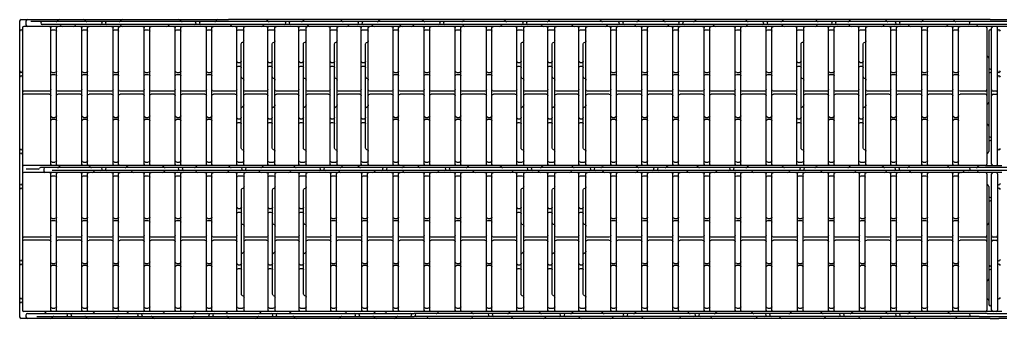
# Model space of a CAD drawing. Header units: millimetres. Extents: x -12841 to 656159, y 16990 to 119390.
# Drawn here: x -12841 to 323659, y 16990 to 119390 of the extents above; entities that cross this region are included whole.
import ezdxf

# ---------------------------------------------------------------- set-up
doc = ezdxf.new("R2010")
doc.units = ezdxf.units.MM
doc.layers.add('Rail_H4822(Lower)', color=7, linetype='Continuous')

# ---------------------------------------------------------------- blocks, each defined once
blk = doc.blocks.new('A$C31676947')
at = {"layer": 'Rail_H4822(Lower)'}
for p, q in [((500, 47250), (500, 500)), ((2420, 47250), (2420, 500)), ((1000, 46570), (1920, 46570)), ((1000, 31870), (1920, 31870)), ((1000, 31220), (1920, 31220)), ((1000, 16520), (1920, 16520)), ((1000, 15870), (1920, 15870)), ((1000, 1180), (1920, 1180))]:
    blk.add_line(p, q, dxfattribs=at)
for centre, start, end in [((0, 47250), 0, 90), ((2920, 47250), 90, 180), ((1000, 46070), 90, 180), ((1920, 46070), 0, 90), ((1000, 32370), 180, 270), ((1000, 30720), 90, 180), ((1920, 32370), 270, 0), ((1920, 30720), 0, 90), ((0, 23700), 270, 0), ((2920, 23700), 180, 270), ((0, 21700), 0, 90), ((2920, 21700), 90, 180), ((1000, 17020), 180, 270), ((1920, 17020), 270, 0), ((1000, 15370), 90, 180), ((1920, 15370), 0, 90), ((0, 500), 270, 0), ((1000, 1680), 180, 270), ((1920, 1680), 270, 0), ((2920, 500), 180, 270)]:
    blk.add_arc(centre, 500, start, end, dxfattribs=at)
blk = doc.blocks.new('A$Ca08771bd')
at = {"layer": 'Rail_H4822(Lower)'}
for p, q in [((500, 47250), (500, 500)), ((2920, 47250), (2920, 500)), ((1000, 46570), (2420, 46570)), ((2000, 41745), (2000, 6005)), ((2290, 42199), (2630, 42357)), ((1000, 32935), (1500, 32935)), ((1500, 31785), (1000, 31785)), ((2300, 27664), (2620, 27480)), ((2300, 17736), (2620, 17920)), ((1000, 13615), (1500, 13615)), ((1500, 12465), (1000, 12465)), ((2290, 5552), (2630, 5394)), ((1000, 1180), (2420, 1180))]:
    blk.add_line(p, q, dxfattribs=at)
for centre, radius, start, end in [((0, 47250), 500, 0, 90), ((3420, 47250), 500, 90, 180), ((1000, 46070), 500, 90, 180), ((2420, 46070), 500, 0, 90), ((2500, 41745), 500, 114.88821, 180), ((2420, 42811), 500, 294.88821, 0), ((1000, 33435), 500, 180, 270), ((1000, 31285), 500, 90, 180), ((1500, 33435), 500, 270, 0), ((1500, 31285), 500, 0, 90), ((2600, 28184), 600, 180, 240), ((2320, 26960), 600, 0, 60), ((0, 23700), 500, 270, 0), ((3420, 23700), 500, 180, 270), ((0, 21700), 500, 0, 90), ((3420, 21700), 500, 90, 180), ((2600, 17216), 600, 120, 180), ((2320, 18440), 600, 300, 0), ((1000, 14115), 500, 180, 270), ((1500, 14115), 500, 270, 0), ((1000, 11965), 500, 90, 180), ((1500, 11965), 500, 0, 90), ((2500, 6005), 500, 180, 245.11179), ((2420, 4940), 500, 0, 65.11179), ((0, 500), 500, 270, 0), ((1000, 1680), 500, 180, 270), ((2420, 1680), 500, 270, 0), ((3420, 500), 500, 180, 270)]:
    blk.add_arc(centre, radius, start, end, dxfattribs=at)

msp = doc.modelspace()

# ---------------------------------------------------------------- linework, layer by layer
at = {"layer": 'Rail_H4822(Lower)'}
for p, q in [((-12841, 118890), (-12841, 17490)), ((-12341, 119390), (58829, 119390)), ((-10661, 118890), (-10661, 117590)), ((58829, 118740), (-9008, 118740)), ((159, 118952), (351, 119178)), ((9572, 119178), (9764, 118952)), ((21991, 119178), (21799, 118952)), ((42272, 119178), (42464, 118952)), ((54549, 118952), (54741, 119178)), ((320159, 119390), (58829, 119390)), ((326492, 118740), (58829, 118740)), ((72278, 118952), (72086, 119178)), ((84363, 118952), (84555, 119178)), ((97744, 118952), (97552, 119178)), ((110330, 118952), (110521, 119178)), ((125724, 118952), (125532, 119178)), ((139309, 118952), (139501, 119178)), ((153816, 118952), (153624, 119178)), ((168603, 118952), (168795, 119178)), ((186724, 118952), (186532, 119178)), ((199309, 118952), (199501, 119178)), ((208264, 118952), (208072, 119178)), ((218849, 118952), (219041, 119178)), ((236674, 118952), (236482, 119178)), ((248809, 118952), (249001, 119178)), ((260734, 118952), (260542, 119178)), ((271819, 118952), (272011, 119178)), ((284634, 118952), (284442, 119178)), ((296804, 118952), (296996, 119178)), ((307961, 118952), (307769, 119178)), ((320159, 119390), (323159, 119390)), ((323159, 119390), (394329, 119390)), ((-11841, 116590), (-11841, 19790)), ((65519, 117090), (-11341, 117090)), ((60052, 117740), (-5058, 117740)), ((1159, 117528), (1351, 117302)), ((6264, 117528), (6072, 117302)), ((21849, 117528), (22041, 117302)), ((38358, 117528), (38166, 117302)), ((59851, 117302), (59659, 117528)), ((319159, 117740), (60052, 117740)), ((318509, 117090), (65519, 117090)), ((70586, 117302), (70778, 117528)), ((86251, 117302), (86059, 117528)), ((99852, 117302), (100044, 117528)), ((108311, 117302), (108119, 117528)), ((117926, 117302), (117734, 117528)), ((122101, 117302), (122293, 117528)), ((139501, 117302), (139309, 117528)), ((152256, 117302), (152448, 117528)), ((166461, 117302), (166269, 117528)), ((176941, 117302), (176749, 117528)), ((188532, 117302), (188724, 117529)), ((198501, 117302), (198309, 117528)), ((209572, 117302), (209764, 117528)), ((225401, 117302), (225209, 117528)), ((236532, 117302), (236724, 117528)), ((249001, 117302), (248809, 117528)), ((260542, 117302), (260734, 117528)), ((272011, 117302), (271819, 117528)), ((283442, 117302), (283634, 117528)), ((292411, 117302), (292219, 117528)), ((305269, 117302), (305461, 117528)), ((315659, 117528), (315851, 117302)), ((401019, 117090), (318509, 117090)), ((319009, 116590), (319009, 69840)), ((395552, 117740), (319159, 117740)), ((319659, 115410), (319659, 74207)), ((320659, 69840), (320659, 116590)), ((322659, 69840), (322659, 116590)), ((319220, 106827), (319447, 106635)), ((-2628, 94890), (-11341, 94890)), ((8045, 94890), (292, 94890)), ((18718, 94890), (10965, 94890)), ((29391, 94890), (21638, 94890)), ((40064, 94890), (32311, 94890)), ((50737, 94890), (42984, 94890)), ((61160, 94890), (53657, 94890)), ((71833, 94890), (64580, 94890)), ((82506, 94890), (75253, 94890)), ((93179, 94890), (85926, 94890)), ((103852, 94890), (96599, 94890)), ((114775, 94890), (107272, 94890)), ((125448, 94890), (117695, 94890)), ((136121, 94890), (128368, 94890)), ((146794, 94890), (139041, 94890)), ((157217, 94890), (149714, 94890)), ((167890, 94890), (160637, 94890)), ((178563, 94890), (171310, 94890)), ((189486, 94890), (181983, 94890)), ((200159, 94890), (192406, 94890)), ((210832, 94890), (203079, 94890)), ((221505, 94890), (213752, 94890)), ((232178, 94890), (224425, 94890)), ((242851, 94890), (235098, 94890)), ((253274, 94890), (245771, 94890)), ((264197, 94890), (256694, 94890)), ((274620, 94890), (267117, 94890)), ((285543, 94890), (278040, 94890)), ((296216, 94890), (288463, 94890)), ((306889, 94890), (299136, 94890)), ((318509, 94890), (309809, 94890)), ((322159, 94890), (321159, 94890)), ((-2628, 93890), (-11341, 93890)), ((8045, 93890), (292, 93890)), ((18718, 93890), (10965, 93890)), ((29391, 93890), (21638, 93890)), ((40064, 93890), (32311, 93890)), ((50737, 93890), (42984, 93890)), ((61160, 93890), (53657, 93890)), ((71833, 93890), (64580, 93890)), ((82506, 93890), (75253, 93890)), ((93179, 93890), (85926, 93890)), ((103852, 93890), (96599, 93890)), ((114775, 93890), (107272, 93890)), ((125448, 93890), (117695, 93890)), ((136121, 93890), (128368, 93890)), ((146794, 93890), (139041, 93890)), ((157217, 93890), (149714, 93890)), ((167890, 93890), (160637, 93890)), ((178563, 93890), (171310, 93890)), ((189486, 93890), (181983, 93890)), ((200159, 93890), (192406, 93890)), ((210832, 93890), (203079, 93890)), ((221505, 93890), (213752, 93890)), ((232178, 93890), (224425, 93890)), ((242851, 93890), (235098, 93890)), ((253274, 93890), (245771, 93890)), ((264197, 93890), (256694, 93890)), ((274620, 93890), (267117, 93890)), ((285543, 93890), (278040, 93890)), ((296216, 93890), (288463, 93890)), ((306889, 93890), (299136, 93890)), ((318509, 93890), (309809, 93890)), ((321159, 93890), (322159, 93890)), ((319220, 90416), (319447, 90607)), ((319220, 83527), (319447, 83335)), ((319220, 73558), (319447, 73750)), ((65519, 69340), (-11341, 69340)), ((-6420, 68190), (-10622, 68190)), ((-5859, 68544), (-6067, 68337)), ((62891, 68690), (-5506, 68690)), ((-4576, 68190), (-4576, 67540)), ((62891, 67690), (-1629, 67690)), ((851, 69128), (659, 68902)), ((11398, 68902), (11206, 69128)), ((12698, 67478), (12506, 67252)), ((24041, 69128), (23849, 68902)), ((25821, 67252), (25629, 67478)), ((36604, 68902), (36412, 69128)), ((36868, 67478), (36676, 67252)), ((47801, 69128), (47609, 68902)), ((47881, 67252), (47689, 67478)), ((58803, 67478), (58612, 67252)), ((59303, 68902), (59112, 69128)), ((329994, 68690), (62891, 68690)), ((312796, 67690), (62891, 67690)), ((318509, 69340), (65519, 69340)), ((69580, 67252), (69389, 67478)), ((70377, 68902), (70569, 69128)), ((79936, 67252), (80128, 67478)), ((81618, 68902), (81426, 69128)), ((96961, 67252), (96769, 67478)), ((97565, 68902), (97757, 69128)), ((103624, 68902), (103432, 69128)), ((108816, 67252), (109008, 67478)), ((118709, 68902), (118901, 69128)), ((118901, 67252), (118709, 67478)), ((124178, 68902), (123986, 69128)), ((130716, 67252), (130908, 67478)), ((140809, 68902), (141001, 69128)), ((142981, 67252), (142789, 67478)), ((152448, 68902), (152256, 69128)), ((156136, 67252), (156328, 67478)), ((165371, 67252), (165179, 67478)), ((166269, 68902), (166461, 69128)), ((176226, 67252), (176418, 67478)), ((177008, 68902), (176816, 69128)), ((186989, 68902), (187181, 69128)), ((187481, 67252), (187289, 67478)), ((199124, 68902), (198932, 69128)), ((198932, 67252), (199124, 67478)), ((209109, 68902), (209301, 69128)), ((216371, 67252), (216179, 67478)), ((219948, 68902), (219756, 69128)), ((226054, 67252), (226246, 67478)), ((236831, 68902), (237023, 69128)), ((238661, 67252), (238469, 67478)), ((249168, 68902), (248976, 69128)), ((251142, 67252), (251334, 67478)), ((260419, 68902), (260611, 69128)), ((262341, 67252), (262149, 67478)), ((271759, 68902), (271951, 69128)), ((273796, 67252), (273988, 67478)), ((283504, 68902), (283312, 69128)), ((284312, 67252), (284504, 67478)), ((292089, 68902), (292281, 69128)), ((292781, 67252), (292589, 67478)), ((305908, 68902), (305716, 69128)), ((310886, 67252), (311078, 67478)), ((398391, 67690), (312796, 67690)), ((315852, 68902), (316043, 69128)), ((316088, 67252), (315896, 67478)), ((318509, 69340), (324159, 69340)), ((62419, 67040), (-11341, 67040)), ((324159, 67040), (62419, 67040)), ((319009, 66540), (319009, 19790)), ((320659, 19790), (320659, 66540)), ((322659, 66540), (322659, 19790)), ((319220, 62823), (319447, 62631)), ((319659, 62173), (319659, 21840)), ((319220, 49058), (319447, 49250)), ((-2628, 44840), (-11341, 44840)), ((-2628, 43840), (-11341, 43840)), ((8045, 44840), (292, 44840)), ((8045, 43840), (292, 43840)), ((18718, 44840), (10965, 44840)), ((18718, 43840), (10965, 43840)), ((29391, 44840), (21638, 44840)), ((29391, 43840), (21638, 43840)), ((40064, 44840), (32311, 44840)), ((40064, 43840), (32311, 43840)), ((50737, 44840), (42984, 44840)), ((50737, 43840), (42984, 43840)), ((61230, 44840), (53657, 44840)), ((61230, 43840), (53657, 43840)), ((71903, 44840), (64580, 44840)), ((71903, 43840), (64580, 43840)), ((82576, 44840), (75253, 44840)), ((82576, 43840), (75253, 43840)), ((93429, 44840), (85926, 44840)), ((93429, 43840), (85926, 43840)), ((104102, 44840), (96349, 44840)), ((104102, 43840), (96349, 43840)), ((114775, 44840), (107022, 44840)), ((114775, 43840), (107022, 43840)), ((125448, 44840), (117695, 44840)), ((125448, 43840), (117695, 43840)), ((136121, 44840), (128368, 44840)), ((136121, 43840), (128368, 43840)), ((146794, 44840), (139041, 44840)), ((146794, 43840), (139041, 43840)), ((157217, 44840), (149714, 44840)), ((157217, 43840), (149714, 43840)), ((167890, 44840), (160637, 44840)), ((167890, 43840), (160637, 43840)), ((178563, 44840), (171310, 44840)), ((178563, 43840), (171310, 43840)), ((189486, 44840), (181983, 44840)), ((189486, 43840), (181983, 43840)), ((200159, 44840), (192406, 44840)), ((200159, 43840), (192406, 43840)), ((210832, 44840), (203079, 44840)), ((210832, 43840), (203079, 43840)), ((221505, 44840), (213752, 44840)), ((221505, 43840), (213752, 43840)), ((232178, 44840), (224425, 44840)), ((232178, 43840), (224425, 43840)), ((242851, 44840), (235098, 44840)), ((242851, 43840), (235098, 43840)), ((253524, 44840), (245771, 44840)), ((253524, 43840), (245771, 43840)), ((264197, 44840), (256444, 44840)), ((264197, 43840), (256444, 43840)), ((274870, 44840), (267117, 44840)), ((274870, 43840), (267117, 43840)), ((285543, 44840), (277790, 44840)), ((285543, 43840), (277790, 43840)), ((296216, 44840), (288463, 44840)), ((296216, 43840), (288463, 43840)), ((306889, 44840), (299136, 44840)), ((306889, 43840), (299136, 43840)), ((318509, 44840), (309809, 44840)), ((318509, 43840), (309809, 43840)), ((322159, 44840), (321159, 44840)), ((321159, 43840), (322159, 43840)), ((319220, 29851), (319447, 30043)), ((319220, 23730), (319447, 23538)), ((126849, 16990), (-12341, 16990)), ((123149, 19290), (-11341, 19290)), ((-10661, 18140), (-10661, 17490)), ((-10161, 18640), (122482, 18640)), ((-6911, 17640), (122482, 17640)), ((-3852, 18852), (-4044, 19078)), ((-1582, 17428), (-1774, 17202)), ((10195, 17202), (10003, 17428)), ((12691, 19078), (12499, 18852)), ((20664, 17428), (20472, 17202)), ((24172, 19078), (24364, 18852)), ((32749, 17428), (32941, 17202)), ((36681, 19078), (36489, 18852)), ((46554, 17428), (46362, 17202)), ((47554, 18852), (47362, 19078)), ((58331, 19078), (58139, 18852)), ((58831, 17202), (58639, 17428)), ((68808, 17428), (68616, 17202)), ((69878, 18852), (69686, 19078)), ((80081, 19078), (79889, 18852)), ((81413, 17428), (81604, 17202)), ((97229, 17428), (97037, 17202)), ((99229, 18852), (99037, 19078)), ((109006, 19078), (108814, 18852)), ((109006, 17202), (108814, 17428)), ((112964, 18852), (112772, 19078)), ((116464, 17428), (116272, 17202)), ((319159, 18640), (122482, 18640)), ((316346, 17640), (122482, 17640)), ((324159, 19290), (123149, 19290)), ((320159, 16990), (126849, 16990)), ((127241, 17202), (127049, 17428)), ((130499, 18852), (130691, 19078)), ((142464, 18852), (142272, 19078)), ((142272, 17202), (142464, 17428)), ((155049, 18852), (155241, 19078)), ((156241, 17202), (156049, 17428)), ((165787, 18852), (165595, 19078)), ((167382, 17202), (167574, 17428)), ((176659, 18852), (176851, 19078)), ((179351, 17202), (179159, 17428)), ((187204, 18852), (187012, 19078)), ((190512, 17202), (190704, 17428)), ((198289, 18852), (198481, 19078)), ((200979, 17202), (200787, 17428)), ((213626, 17202), (213818, 17428)), ((216818, 18852), (216626, 19078)), ((224595, 17202), (224403, 17428)), ((225959, 18852), (226151, 19078)), ((238614, 18852), (238422, 19078)), ((239922, 17202), (240114, 17428)), ((248191, 17202), (247999, 17428)), ((251569, 18852), (251761, 19078)), ((262408, 18852), (262216, 19078)), ((263322, 17202), (263514, 17428)), ((272599, 18852), (272791, 19078)), ((275349, 17202), (275157, 17428)), ((282522, 17202), (282714, 17428)), ((284714, 18852), (284522, 19078)), ((292299, 18852), (292491, 19078)), ((294491, 17202), (294299, 17428)), ((306078, 18852), (305886, 19078)), ((308386, 17202), (308578, 17428)), ((316346, 17640), (457982, 17640)), ((319159, 18640), (457982, 18640)), ((320159, 16990), (323159, 16990)), ((322159, 19290), (321159, 19290)), ((462349, 16990), (323159, 16990))]:
    msp.add_line(p, q, dxfattribs=at)
for centre, radius, start, end in [((-12341, 118890), 500, 90, 180), ((-10161, 118890), 500, 90, 180), ((-5058, 118240), 500, 90, 270), ((-298, 119340), 600, 270, 319.69841), ((809, 118790), 600, 90, 139.69841), ((9115, 118790), 600, 40.30159, 90), ((10222, 119340), 600, 220.30159, 270), ((14982, 118240), 500, 270, 90), ((17132, 118240), 500, 90, 270), ((21342, 119340), 600, 270, 319.69841), ((22449, 118790), 600, 90, 139.69841), ((41815, 118790), 600, 40.30159, 90), ((42922, 119340), 600, 220.30159, 270), ((47182, 118240), 500, 270, 90), ((49332, 118240), 500, 90, 270), ((54092, 119340), 600, 270, 319.69841), ((55199, 118790), 600, 90, 139.69841), ((71629, 118790), 600, 40.30159, 90), ((72736, 119340), 600, 220.30159, 270), ((77996, 118240), 500, 270, 90), ((80146, 118240), 500, 90, 270), ((83906, 119340), 600, 270, 319.69841), ((85013, 118790), 600, 90, 139.69841), ((97095, 118790), 600, 40.30159, 90), ((98202, 119340), 600, 220.30159, 270), ((102962, 118240), 500, 270, 90), ((105112, 118240), 500, 90, 270), ((109872, 119340), 600, 270, 319.69841), ((110979, 118790), 600, 90, 139.69841), ((125075, 118790), 600, 40.30159, 90), ((126182, 119340), 600, 220.30159, 270), ((130942, 118240), 500, 270, 90), ((133092, 118240), 500, 90, 270), ((138852, 119340), 600, 270, 319.69841), ((139959, 118790), 600, 90, 139.69841), ((153166, 118790), 600, 40.30159, 90), ((154273, 119340), 600, 220.30159, 270), ((159402, 118240), 500, 270, 90), ((161552, 118240), 500, 90, 270), ((168145, 119340), 600, 270, 319.69841), ((169252, 118790), 600, 90, 139.69841), ((186075, 118790), 600, 40.30159, 90), ((187182, 119340), 600, 220.30159, 270), ((192442, 118240), 500, 270, 90), ((194592, 118240), 500, 90, 270), ((198852, 119340), 600, 270, 319.69841), ((199959, 118790), 600, 90, 139.69841), ((207615, 118790), 600, 40.30159, 90), ((208722, 119340), 600, 220.30159, 270), ((212982, 118240), 500, 270, 90), ((215132, 118240), 500, 90, 270), ((218392, 119340), 600, 270, 319.69841), ((219499, 118790), 600, 90, 139.69841), ((236025, 118790), 600, 40.30159, 90), ((237132, 119340), 600, 220.30159, 270), ((241942, 118240), 500, 270, 90), ((244092, 118240), 500, 90, 270), ((248352, 119340), 600, 270, 319.69841), ((249459, 118790), 600, 90, 139.69841), ((260085, 118790), 600, 40.30159, 90), ((261192, 119340), 600, 220.30159, 270), ((265452, 118240), 500, 270, 90), ((267602, 118240), 500, 90, 270), ((271362, 119340), 600, 270, 319.69841), ((272469, 118790), 600, 90, 139.69841), ((283985, 118790), 600, 40.30159, 90), ((285092, 119340), 600, 220.30159, 270), ((287352, 118240), 500, 270, 90), ((289502, 118240), 500, 90, 270), ((296347, 119340), 600, 270, 319.69841), ((297454, 118790), 600, 90, 139.69841), ((307312, 118790), 600, 40.30159, 90), ((308419, 119340), 600, 220.30159, 270), ((312679, 118240), 500, 270, 90), ((-12341, 115410), 500, 0, 180), ((-11341, 116590), 500, 90, 180), ((-10161, 117590), 500, 180, 270), ((702, 117140), 600, 40.30159, 90), ((1809, 117690), 600, 220.30159, 270), ((5615, 117690), 600, 270, 319.69841), ((6722, 117140), 600, 90, 139.69841), ((21392, 117140), 600, 40.30159, 90), ((22499, 117690), 600, 220.30159, 270), ((37709, 117690), 600, 270, 319.69841), ((38816, 117140), 600, 90, 139.69841), ((59202, 117140), 600, 40.30159, 90), ((60309, 117690), 600, 220.30159, 270), ((70129, 117690), 600, 270, 319.69841), ((71236, 117140), 600, 90, 139.69841), ((85602, 117140), 600, 40.30159, 90), ((86709, 117690), 600, 220.30159, 270), ((99395, 117690), 600, 270, 319.69841), ((100502, 117140), 600, 90, 139.69841), ((107662, 117140), 600, 40.30159, 90), ((108769, 117690), 600, 220.30159, 270), ((117277, 117140), 600, 40.30159, 90), ((118384, 117690), 600, 220.30159, 270), ((121644, 117690), 600, 270, 319.69841), ((122751, 117140), 600, 90, 139.69841), ((138852, 117140), 600, 40.30159, 90), ((139959, 117690), 600, 220.30159, 270), ((151799, 117690), 600, 270, 319.69841), ((152906, 117140), 600, 90, 139.69841), ((165812, 117140), 600, 40.30159, 90), ((166919, 117690), 600, 220.30159, 270), ((176292, 117140), 600, 40.30159, 90), ((177399, 117690), 600, 220.30159, 270), ((188075, 117690), 600, 270, 319.69841), ((189182, 117140), 600, 90, 139.69841), ((197852, 117140), 600, 40.30159, 90), ((198959, 117690), 600, 220.30159, 270), ((209115, 117690), 600, 270, 319.69841), ((210222, 117140), 600, 90, 139.69841), ((224752, 117140), 600, 40.30159, 90), ((225859, 117690), 600, 220.30159, 270), ((236075, 117690), 600, 270, 319.69841), ((237182, 117140), 600, 90, 139.69841), ((248352, 117140), 600, 40.30159, 90), ((249459, 117690), 600, 220.30159, 270), ((260085, 117690), 600, 270, 319.69841), ((261192, 117140), 600, 90, 139.69841), ((271362, 117140), 600, 40.30159, 90), ((272469, 117690), 600, 220.30159, 270), ((282985, 117690), 600, 270, 319.69841), ((284092, 117140), 600, 90, 139.69841), ((291762, 117140), 600, 40.30159, 90), ((292869, 117690), 600, 220.30159, 270), ((304812, 117690), 600, 270, 319.69841), ((305919, 117140), 600, 90, 139.69841), ((315202, 117140), 600, 40.30159, 90), ((316309, 117690), 600, 220.30159, 270), ((318509, 116590), 500, 0, 90), ((320159, 115410), 500, 0, 180), ((321159, 116590), 500, 90, 180), ((322159, 116590), 500, 0, 90), ((323159, 115410), 500, 0, 180), ((319609, 107284), 600, 180, 229.69841), ((319059, 106177), 600, 0, 49.69841), ((-12341, 101800), 500, 180, 0), ((320159, 102917), 500, 180, 0), ((320159, 100767), 500, 0, 180), ((323159, 101800), 500, 180, 0), ((-12341, 99650), 500, 0, 180), ((323159, 99650), 500, 0, 180), ((-11341, 95390), 500, 180, 270), ((318509, 95390), 500, 270, 0), ((321159, 95390), 500, 180, 270), ((322159, 95390), 500, 270, 0), ((-11341, 93390), 500, 90, 180), ((318509, 93390), 500, 0, 90), ((319059, 91065), 600, 310.30159, 0), ((321159, 93390), 500, 90, 180), ((322159, 93390), 500, 0, 90), ((319609, 89958), 600, 130.30159, 180), ((319609, 83984), 600, 180, 229.69841), ((319059, 82877), 600, 0, 49.69841), ((320159, 79617), 500, 180, 0), ((320159, 77467), 500, 0, 180), ((-12341, 75250), 500, 180, 0), ((319059, 74207), 600, 310.30159, 0), ((323159, 75250), 500, 180, 0), ((-12341, 73100), 500, 0, 180), ((319609, 73100), 600, 130.30159, 180), ((-11341, 69840), 500, 180, 270), ((-6420, 68690), 500, 270, 314.98141), ((-5506, 68190), 500, 90, 134.98141), ((-4076, 68190), 500, 90, 180), ((-4076, 67540), 500, 180, 270), ((202, 69290), 600, 270, 319.69841), ((1309, 68740), 600, 90, 139.69841), ((10749, 68740), 600, 40.30159, 90), ((11856, 69290), 600, 220.30159, 270), ((13156, 67090), 600, 90, 139.69841), ((14984, 68190), 500, 270, 90), ((17134, 68190), 500, 90, 270), ((23392, 69290), 600, 270, 319.69841), ((24499, 68740), 600, 90, 139.69841), ((25172, 67090), 600, 40.30159, 90), ((35955, 68740), 600, 40.30159, 90), ((37062, 69290), 600, 220.30159, 270), ((37326, 67090), 600, 90, 139.69841), ((41322, 68190), 500, 270, 90), ((43472, 68190), 500, 90, 270), ((47152, 69290), 600, 270, 319.69841), ((47232, 67090), 600, 40.30159, 90), ((48259, 68740), 600, 90, 139.69841), ((58654, 68740), 600, 40.30159, 90), ((59261, 67090), 600, 90, 139.69841), ((59761, 69290), 600, 220.30159, 270), ((63021, 68190), 500, 270, 90), ((65171, 68190), 500, 90, 270), ((68931, 67090), 600, 40.30159, 90), ((69919, 69290), 600, 270, 319.69841), ((71026, 68740), 600, 90, 139.69841), ((80586, 67090), 600, 90, 139.69841), ((80969, 68740), 600, 40.30159, 90), ((82076, 69290), 600, 220.30159, 270), ((89902, 68190), 500, 270, 90), ((92052, 68190), 500, 90, 270), ((96312, 67090), 600, 40.30159, 90), ((97108, 69290), 600, 270, 319.69841), ((98215, 68740), 600, 90, 139.69841), ((102975, 68740), 600, 40.30159, 90), ((104082, 69290), 600, 220.30159, 270), ((109466, 67090), 600, 90, 139.69841), ((111342, 68190), 500, 270, 90), ((113492, 68190), 500, 90, 270), ((118252, 69290), 600, 270, 319.69841), ((118252, 67090), 600, 40.30159, 90), ((119359, 68740), 600, 90, 139.69841), ((123529, 68740), 600, 40.30159, 90), ((124636, 69290), 600, 220.30159, 270), ((131366, 67090), 600, 90, 139.69841), ((132942, 68190), 500, 270, 90), ((135092, 68190), 500, 90, 270), ((140352, 69290), 600, 270, 319.69841), ((141459, 68740), 600, 90, 139.69841), ((142332, 67090), 600, 40.30159, 90), ((151799, 68740), 600, 40.30159, 90), ((152906, 69290), 600, 220.30159, 270), ((156786, 67090), 600, 90, 139.69841), ((161046, 68190), 500, 270, 90), ((163196, 68190), 500, 90, 270), ((164722, 67090), 600, 40.30159, 90), ((165812, 69290), 600, 270, 319.69841), ((166919, 68740), 600, 90, 139.69841), ((176359, 68740), 600, 40.30159, 90), ((176876, 67090), 600, 90, 139.69841), ((177466, 69290), 600, 220.30159, 270), ((182622, 68190), 500, 270, 90), ((184772, 68190), 500, 90, 270), ((186532, 69290), 600, 270, 319.69841), ((186832, 67090), 600, 40.30159, 90), ((187639, 68740), 600, 90, 139.69841), ((198475, 68740), 600, 40.30159, 90), ((199582, 69290), 600, 220.30159, 270), ((199582, 67090), 600, 90, 139.69841), ((204342, 68190), 500, 270, 90), ((206492, 68190), 500, 90, 270), ((208652, 69290), 600, 270, 319.69841), ((209759, 68740), 600, 90, 139.69841), ((215722, 67090), 600, 40.30159, 90), ((219299, 68740), 600, 40.30159, 90), ((220406, 69290), 600, 220.30159, 270), ((226704, 67090), 600, 90, 139.69841), ((230464, 68190), 500, 270, 90), ((232614, 68190), 500, 90, 270), ((236374, 69290), 600, 270, 319.69841), ((237481, 68740), 600, 90, 139.69841), ((238012, 67090), 600, 40.30159, 90), ((248519, 68740), 600, 40.30159, 90), ((249626, 69290), 600, 220.30159, 270), ((251792, 67090), 600, 90, 139.69841), ((254552, 68190), 500, 270, 90), ((256702, 68190), 500, 90, 270), ((259962, 69290), 600, 270, 319.69841), ((261069, 68740), 600, 90, 139.69841), ((261692, 67090), 600, 40.30159, 90), ((271302, 69290), 600, 270, 319.69841), ((272409, 68740), 600, 90, 139.69841), ((274446, 67090), 600, 90, 139.69841), ((282855, 68740), 600, 40.30159, 90), ((283962, 69290), 600, 220.30159, 270), ((284962, 67090), 600, 90, 139.69841), ((287222, 68190), 500, 270, 90), ((289372, 68190), 500, 90, 270), ((291632, 69290), 600, 270, 319.69841), ((292132, 67090), 600, 40.30159, 90), ((292739, 68740), 600, 90, 139.69841), ((305259, 68740), 600, 40.30159, 90), ((306366, 69290), 600, 220.30159, 270), ((311536, 67090), 600, 90, 139.69841), ((312796, 68190), 500, 270, 90), ((315394, 69290), 600, 270, 319.69841), ((315438, 67090), 600, 40.30159, 90), ((316501, 68740), 600, 90, 139.69841), ((318509, 69840), 500, 270, 0), ((321159, 69840), 500, 180, 270), ((322159, 69840), 500, 270, 0), ((-11341, 66540), 500, 90, 180), ((12049, 67640), 600, 270, 319.69841), ((26279, 67640), 600, 220.30159, 270), ((36219, 67640), 600, 270, 319.69841), ((48339, 67640), 600, 220.30159, 270), ((58154, 67640), 600, 270, 319.69841), ((70038, 67640), 600, 220.30159, 270), ((79479, 67640), 600, 270, 319.69841), ((97419, 67640), 600, 220.30159, 270), ((108359, 67640), 600, 270, 319.69841), ((119359, 67640), 600, 220.30159, 270), ((130259, 67640), 600, 270, 319.69841), ((143439, 67640), 600, 220.30159, 270), ((155679, 67640), 600, 270, 319.69841), ((165829, 67640), 600, 220.30159, 270), ((175769, 67640), 600, 270, 319.69841), ((187939, 67640), 600, 220.30159, 270), ((198475, 67640), 600, 270, 319.69841), ((216829, 67640), 600, 220.30159, 270), ((225597, 67640), 600, 270, 319.69841), ((239119, 67640), 600, 220.30159, 270), ((250685, 67640), 600, 270, 319.69841), ((262799, 67640), 600, 220.30159, 270), ((273339, 67640), 600, 270, 319.69841), ((283855, 67640), 600, 270, 319.69841), ((293239, 67640), 600, 220.30159, 270), ((310429, 67640), 600, 270, 319.69841), ((316545, 67640), 600, 220.30159, 270), ((318509, 66540), 500, 0, 90), ((321159, 66540), 500, 90, 180), ((322159, 66540), 500, 0, 90), ((-12341, 63280), 500, 180, 0), ((-12341, 61130), 500, 0, 180), ((319609, 63280), 600, 180, 229.69841), ((319059, 62173), 600, 0, 49.69841), ((323159, 63280), 500, 180, 0), ((323159, 61130), 500, 0, 180), ((320159, 58913), 500, 180, 0), ((320159, 56763), 500, 0, 180), ((319609, 48600), 600, 130.30159, 180), ((319059, 49707), 600, 310.30159, 0), ((-11341, 45340), 500, 180, 270), ((-11341, 43340), 500, 90, 180), ((318509, 45340), 500, 270, 0), ((318509, 43340), 500, 0, 90), ((321159, 45340), 500, 180, 270), ((321159, 43340), 500, 90, 180), ((322159, 45340), 500, 270, 0), ((322159, 43340), 500, 0, 90), ((-12341, 37230), 500, 180, 0), ((323159, 37230), 500, 180, 0), ((-12341, 35080), 500, 0, 180), ((320159, 35410), 500, 180, 0), ((320159, 33260), 500, 0, 180), ((323159, 35080), 500, 0, 180), ((319059, 30500), 600, 310.30159, 0), ((319609, 29393), 600, 130.30159, 180), ((-12341, 24200), 500, 180, 0), ((319609, 24187), 600, 180, 229.69841), ((323159, 24200), 500, 180, 0), ((-12341, 22050), 500, 0, 180), ((319059, 23080), 600, 0, 49.69841), ((320159, 21840), 500, 180, 0), ((-12341, 17490), 500, 180, 270), ((-11341, 19790), 500, 180, 270), ((-10161, 18140), 500, 90, 180), ((-10161, 17490), 500, 180, 270), ((-4501, 18690), 600, 40.30159, 90), ((-3394, 19240), 600, 220.30159, 270), ((-2231, 17590), 600, 270, 319.69841), ((-1124, 17040), 600, 90, 139.69841), ((3136, 18140), 500, 270, 90), ((5286, 18140), 500, 90, 270), ((9546, 17040), 600, 40.30159, 90), ((10653, 17590), 600, 220.30159, 270), ((12042, 19240), 600, 270, 319.69841), ((13149, 18690), 600, 90, 139.69841), ((20015, 17590), 600, 270, 319.69841), ((21122, 17040), 600, 90, 139.69841), ((23715, 18690), 600, 40.30159, 90), ((24822, 19240), 600, 220.30159, 270), ((27382, 18140), 500, 270, 90), ((29532, 18140), 500, 90, 270), ((32292, 17040), 600, 40.30159, 90), ((33399, 17590), 600, 220.30159, 270), ((36032, 19240), 600, 270, 319.69841), ((37139, 18690), 600, 90, 139.69841), ((45905, 17590), 600, 270, 319.69841), ((47012, 17040), 600, 90, 139.69841), ((46905, 18690), 600, 40.30159, 90), ((48012, 19240), 600, 220.30159, 270), ((51772, 18140), 500, 270, 90), ((53922, 18140), 500, 90, 270), ((57682, 19240), 600, 270, 319.69841), ((58182, 17040), 600, 40.30159, 90), ((58789, 18690), 600, 90, 139.69841), ((59289, 17590), 600, 220.30159, 270), ((68159, 17590), 600, 270, 319.69841), ((69266, 17040), 600, 90, 139.69841), ((69229, 18690), 600, 40.30159, 90), ((70336, 19240), 600, 220.30159, 270), ((73522, 18140), 500, 270, 90), ((75672, 18140), 500, 90, 270), ((79432, 19240), 600, 270, 319.69841), ((80539, 18690), 600, 90, 139.69841), ((80955, 17040), 600, 40.30159, 90), ((82062, 17590), 600, 220.30159, 270), ((96579, 17590), 600, 270, 319.69841), ((97686, 17040), 600, 90, 139.69841), ((98579, 18690), 600, 40.30159, 90), ((99686, 19240), 600, 220.30159, 270), ((101946, 18140), 500, 270, 90), ((104096, 18140), 500, 90, 270), ((108356, 19240), 600, 270, 319.69841), ((108356, 17040), 600, 40.30159, 90), ((109463, 18690), 600, 90, 139.69841), ((109463, 17590), 600, 220.30159, 270), ((112315, 18690), 600, 40.30159, 90), ((113422, 19240), 600, 220.30159, 270), ((115815, 17590), 600, 270, 319.69841), ((116922, 17040), 600, 90, 139.69841), ((121182, 18140), 500, 270, 90), ((123332, 18140), 500, 90, 270), ((126592, 17040), 600, 40.30159, 90), ((127699, 17590), 600, 220.30159, 270), ((130042, 19240), 600, 270, 319.69841), ((131149, 18690), 600, 90, 139.69841), ((141815, 18690), 600, 40.30159, 90), ((141815, 17590), 600, 270, 319.69841), ((142922, 19240), 600, 220.30159, 270), ((142922, 17040), 600, 90, 139.69841), ((147682, 18140), 500, 270, 90), ((149832, 18140), 500, 90, 270), ((154592, 19240), 600, 270, 319.69841), ((155699, 18690), 600, 90, 139.69841), ((155592, 17040), 600, 40.30159, 90), ((156699, 17590), 600, 220.30159, 270), ((165138, 18690), 600, 40.30159, 90), ((166245, 19240), 600, 220.30159, 270), ((166925, 17590), 600, 270, 319.69841), ((168032, 17040), 600, 90, 139.69841), ((172292, 18140), 500, 270, 90), ((174442, 18140), 500, 90, 270), ((176202, 19240), 600, 270, 319.69841), ((177309, 18690), 600, 90, 139.69841), ((178702, 17040), 600, 40.30159, 90), ((179809, 17590), 600, 220.30159, 270), ((186555, 18690), 600, 40.30159, 90), ((187662, 19240), 600, 220.30159, 270), ((190055, 17590), 600, 270, 319.69841), ((191162, 17040), 600, 90, 139.69841), ((193922, 18140), 500, 270, 90), ((196072, 18140), 500, 90, 270), ((197832, 19240), 600, 270, 319.69841), ((198939, 18690), 600, 90, 139.69841), ((200330, 17040), 600, 40.30159, 90), ((201437, 17590), 600, 220.30159, 270), ((213169, 17590), 600, 270, 319.69841), ((214276, 17040), 600, 90, 139.69841), ((216169, 18690), 600, 40.30159, 90), ((217276, 19240), 600, 220.30159, 270), ((218536, 18140), 500, 270, 90), ((220686, 18140), 500, 90, 270), ((223946, 17040), 600, 40.30159, 90), ((225053, 17590), 600, 220.30159, 270), ((225502, 19240), 600, 270, 319.69841), ((226609, 18690), 600, 90, 139.69841), ((237965, 18690), 600, 40.30159, 90), ((239072, 19240), 600, 220.30159, 270), ((239465, 17590), 600, 270, 319.69841), ((240572, 17040), 600, 90, 139.69841), ((242832, 18140), 500, 270, 90), ((244982, 18140), 500, 90, 270), ((247542, 17040), 600, 40.30159, 90), ((248649, 17590), 600, 220.30159, 270), ((251112, 19240), 600, 270, 319.69841), ((252219, 18690), 600, 90, 139.69841), ((261759, 18690), 600, 40.30159, 90), ((262866, 19240), 600, 220.30159, 270), ((262865, 17590), 600, 270, 319.69841), ((263972, 17040), 600, 90, 139.69841), ((268232, 18140), 500, 270, 90), ((270382, 18140), 500, 90, 270), ((272142, 19240), 600, 270, 319.69841), ((273249, 18690), 600, 90, 139.69841), ((274700, 17040), 600, 40.30159, 90), ((275807, 17590), 600, 220.30159, 270), ((282065, 17590), 600, 270, 319.69841), ((283172, 17040), 600, 90, 139.69841), ((284065, 18690), 600, 40.30159, 90), ((285172, 19240), 600, 220.30159, 270), ((287432, 18140), 500, 270, 90), ((289582, 18140), 500, 90, 270), ((291842, 19240), 600, 270, 319.69841), ((292949, 18690), 600, 90, 139.69841), ((293842, 17040), 600, 40.30159, 90), ((294949, 17590), 600, 220.30159, 270), ((305429, 18690), 600, 40.30159, 90), ((306536, 19240), 600, 220.30159, 270), ((307929, 17590), 600, 270, 319.69841), ((309036, 17040), 600, 90, 139.69841), ((312796, 18140), 500, 270, 90), ((318509, 19790), 500, 270, 0), ((321159, 19790), 500, 180, 270), ((322159, 19790), 500, 270, 0)]:
    msp.add_arc(centre, radius, start, end, dxfattribs=at)

# ---------------------------------------------------------------- block references
at = {"layer": 'Rail_H4822(Lower)', "xscale": -1, "rotation": 180}
for name, p in [('A$C31676947', (-2628, 117090)), ('A$C31676947', (8045, 117090)), ('A$C31676947', (18718, 117090)), ('A$C31676947', (29391, 117090)), ('A$C31676947', (40064, 117090)), ('A$C31676947', (50737, 117090)), ('A$Ca08771bd', (61160, 117090)), ('A$Ca08771bd', (71833, 117090)), ('A$Ca08771bd', (82506, 117090)), ('A$Ca08771bd', (93179, 117090)), ('A$Ca08771bd', (103852, 117090)), ('A$C31676947', (114775, 117090)), ('A$C31676947', (125448, 117090)), ('A$C31676947', (136121, 117090)), ('A$C31676947', (146794, 117090)), ('A$Ca08771bd', (157217, 117090)), ('A$Ca08771bd', (167890, 117090)), ('A$Ca08771bd', (178563, 117090)), ('A$C31676947', (189486, 117090)), ('A$C31676947', (200159, 117090)), ('A$C31676947', (210832, 117090)), ('A$C31676947', (221505, 117090)), ('A$C31676947', (232178, 117090)), ('A$C31676947', (242851, 117090)), ('A$Ca08771bd', (253274, 117090)), ('A$C31676947', (264197, 117090)), ('A$Ca08771bd', (274620, 117090)), ('A$C31676947', (285543, 117090)), ('A$C31676947', (296216, 117090)), ('A$C31676947', (306889, 117090)), ('A$C31676947', (-2628, 67040)), ('A$C31676947', (8045, 67040)), ('A$C31676947', (18718, 67040)), ('A$C31676947', (29391, 67040)), ('A$C31676947', (40064, 67040)), ('A$C31676947', (50737, 67040)), ('A$Ca08771bd', (61230, 67040)), ('A$Ca08771bd', (71903, 67040)), ('A$Ca08771bd', (82576, 67040)), ('A$C31676947', (93429, 67040)), ('A$C31676947', (104102, 67040)), ('A$C31676947', (114775, 67040)), ('A$C31676947', (125448, 67040)), ('A$C31676947', (136121, 67040)), ('A$C31676947', (146794, 67040)), ('A$Ca08771bd', (157217, 67040)), ('A$Ca08771bd', (167890, 67040)), ('A$Ca08771bd', (178563, 67040)), ('A$C31676947', (189486, 67040)), ('A$C31676947', (200159, 67040)), ('A$C31676947', (210832, 67040)), ('A$C31676947', (221505, 67040)), ('A$C31676947', (232178, 67040)), ('A$C31676947', (242851, 67040)), ('A$C31676947', (253524, 67040)), ('A$C31676947', (264197, 67040)), ('A$C31676947', (274870, 67040)), ('A$C31676947', (285543, 67040)), ('A$C31676947', (296216, 67040)), ('A$C31676947', (306889, 67040))]:
    msp.add_blockref(name, p, dxfattribs=at)

doc.saveas('drawing.dxf')
